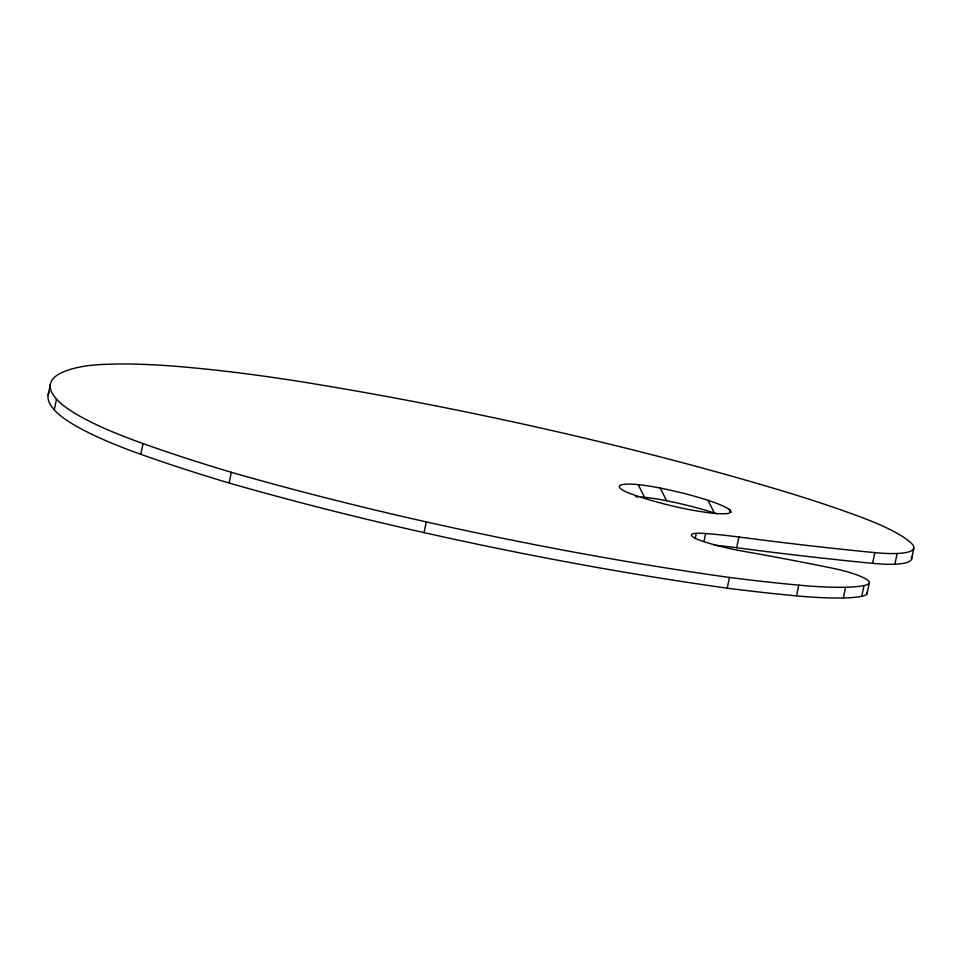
<?xml version="1.0" encoding="UTF-8"?>
<svg xmlns="http://www.w3.org/2000/svg" width="962" height="962" viewBox="0 0 962 962"><rect width="100%" height="100%" fill="white"/><g stroke="black" fill="none" stroke-linecap="round" stroke-linejoin="round"><path stroke-width="1.44" d="M48.148 395.045L50.361 384.319M54.281 409.872L56.505 399.146A331.938 58.778 11.7 0 1 87.987 365.644A285.437 50.553 11.7 0 1 180.207 366.666A395.178 69.986 11.7 0 1 310.546 383.237A718.77 127.285 11.7 0 1 776.262 489.057A404.088 71.561 11.7 0 1 858.657 516.257A180.904 32.035 11.7 0 1 911.555 543.458A85.546 15.151 11.7 0 1 897.125 553.487A73.052 12.939 11.7 0 1 874.831 552.621A1007.695 178.451 11.7 0 1 738.912 537.012A158.742 28.114 11.7 0 0 705.627 533.537A41.113 7.287 11.7 0 0 696.296 533.309A24.603 4.353 11.7 0 0 692.929 536.892A30.111 5.327 11.7 0 0 704.388 541.822A58.706 10.402 11.7 0 0 743.301 551.262A612.385 108.441 11.7 0 1 832.358 568.193A38.372 6.794 11.7 0 1 858.405 575.48A38.841 6.878 11.7 0 1 869.239 583.164L867.015 593.891A65.717 11.64 11.7 0 1 861.76 596.272A129.75 22.98 11.7 0 1 843.397 597.979A181.866 32.203 11.7 0 1 796.536 595.875A515.476 91.282 11.7 0 1 727.248 588.179A701.057 124.146 11.7 0 1 424.062 532.623L407.239 528.811A674.602 119.456 11.7 0 1 229.124 483.02A503.559 89.177 11.7 0 1 140.813 454.304A264.586 46.849 11.7 0 1 54.281 409.872A331.938 58.778 11.7 0 1 49.242 391.847M140.813 454.304L143.037 443.578A264.586 46.849 11.7 0 1 56.505 399.146M229.124 483.02L231.337 472.306A503.559 89.177 11.7 0 1 143.037 443.578M424.062 532.623L426.286 521.897A701.057 124.146 11.7 0 0 729.473 577.453A515.476 91.282 11.7 0 0 798.761 585.149A181.866 32.203 11.7 0 0 845.622 587.253A129.75 22.98 11.7 0 0 863.972 585.545A65.717 11.64 11.7 0 0 869.239 583.164M695.189 538.672L696.296 533.309M703.956 541.582L705.627 533.537M727.248 588.179L729.473 577.453M714.02 545.165A158.742 28.114 11.7 0 1 736.688 547.739L738.912 537.012M796.536 595.875L798.761 585.149M843.397 597.979L845.622 587.253M861.76 596.272L863.972 585.545M736.688 547.739A1007.695 178.451 11.7 0 0 872.618 563.347L874.831 552.621M872.618 563.347A73.052 12.939 11.7 0 0 894.9 564.213L897.125 553.487M911.555 559.138L913.78 548.412M426.286 521.897L409.463 518.085A674.602 119.456 11.7 0 1 231.337 472.306M729.076 509.319L728.126 508.706A58.947 10.438 11.7 0 0 707.972 500.312A87.458 15.488 11.7 0 0 660.221 488.047A47.847 8.478 11.7 0 0 638.203 484.644A36.195 6.409 11.7 0 0 619.877 487.878A36.4 6.445 11.7 0 0 633.525 494.733A94.384 16.715 11.7 0 0 666.943 504.653A69.18 12.253 11.7 0 0 705.976 512.361A38.949 6.902 11.7 0 0 726.358 513.6C729.208 514.141 732.984 511.219 729.076 509.319L730.362 511.856M729.833 509.908L731.108 512.445M707.972 500.312L714.381 512.999A58.947 10.438 11.7 0 1 716.943 513.852M660.221 488.047L666.63 500.733A87.458 15.488 11.7 0 1 714.381 512.999M638.203 484.644L644.612 497.33A47.847 8.478 11.7 0 1 666.63 500.733M635.75 496.789A36.195 6.409 11.7 0 1 638.467 496.861M641.438 497.053A36.195 6.409 11.7 0 1 644.612 497.33M911.351 556.83A85.546 15.151 11.7 0 1 894.9 564.213M866.822 592.339A38.841 6.878 11.7 0 1 867.015 593.891"/></g></svg>
